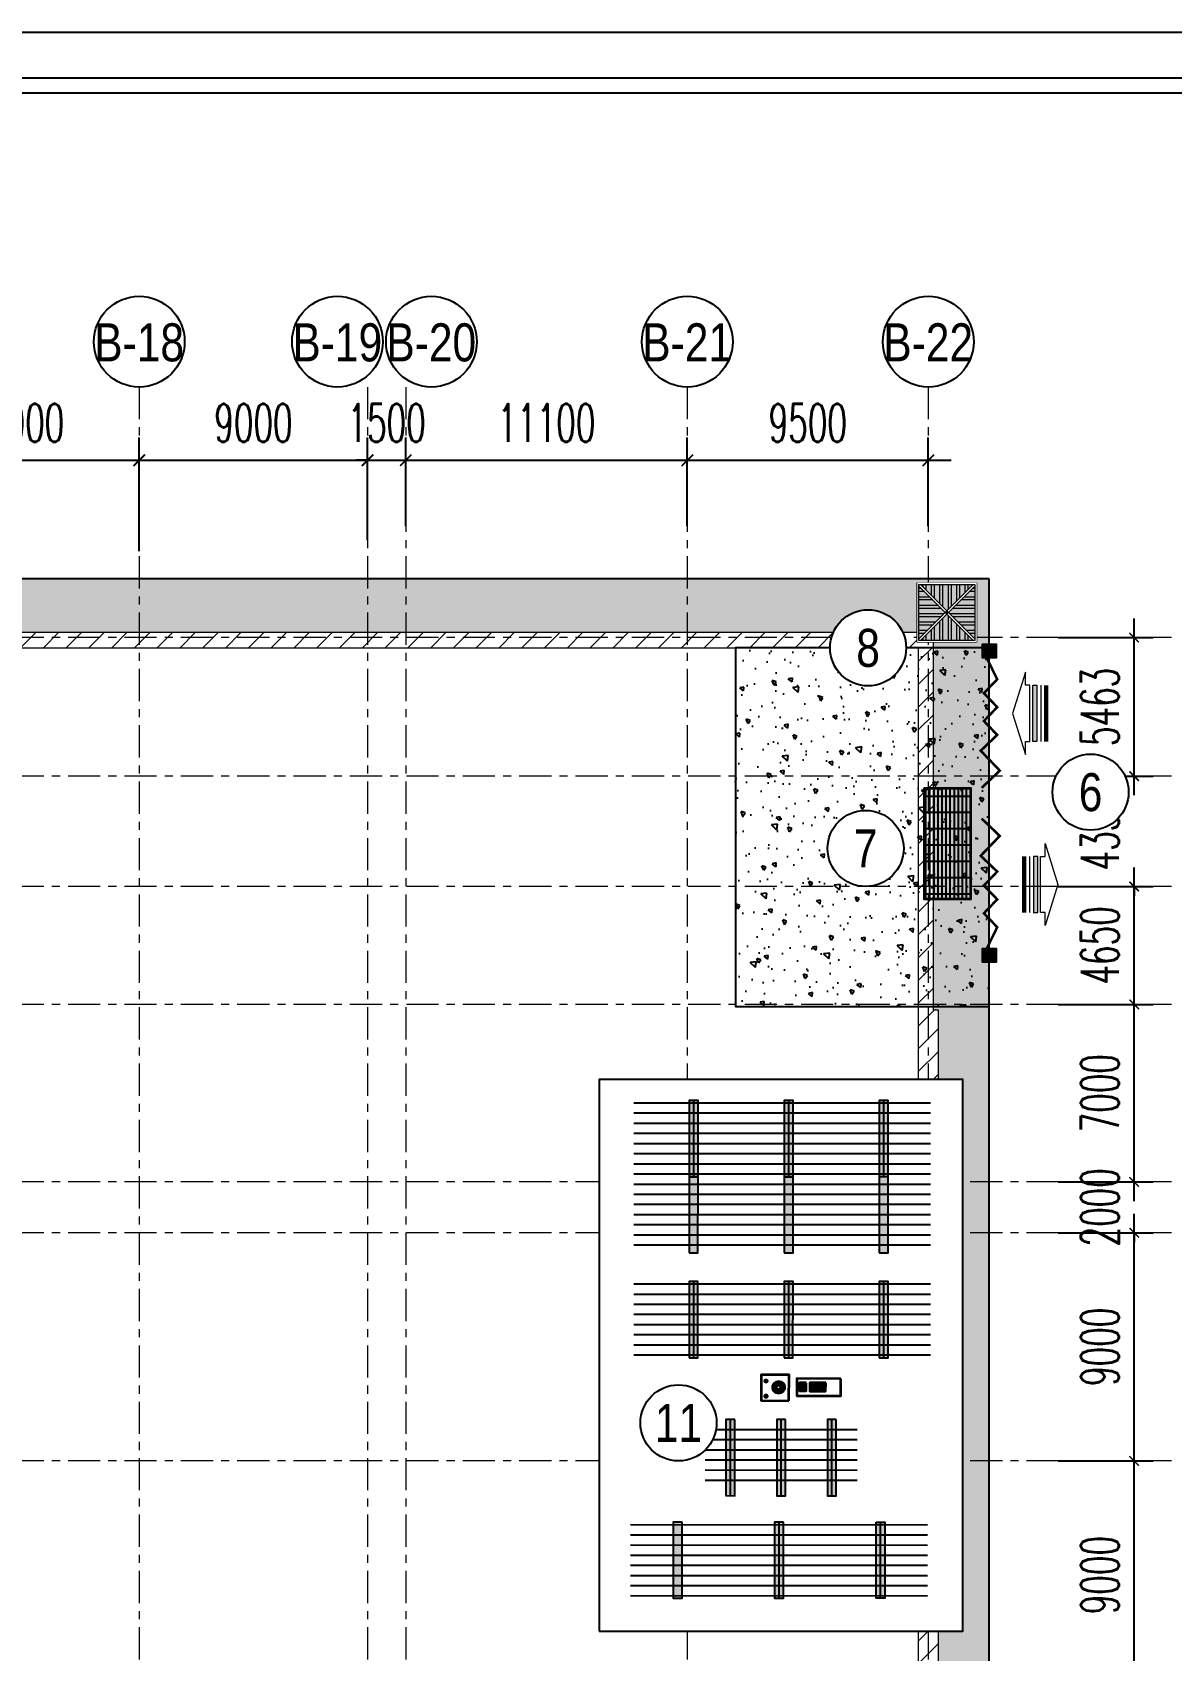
# Model space of a CAD drawing. Header units: millimetres. Extents: x -376071 to 28028791, y -269234 to 29325.
# Drawn here: x -217006 to -172102, y -34477 to 29325 of the extents above; entities that cross this region are included whole.
import ezdxf
from ezdxf.enums import TextEntityAlignment as Align

# ---------------------------------------------------------------- set-up
doc = ezdxf.new("R2010")
doc.units = ezdxf.units.MM
doc.header["$LTSCALE"] = 100
doc.set_wipeout_variables(frame=1)
doc.linetypes.add('AUR_Grid Line', pattern=[22.225, 12.7, -3.175, 3.175, -3.175])
doc.linetypes.add('HIDDEN', pattern=[0.375, 0.25, -0.125])
doc.layers.add('0 T KY HIEU', color=255, linetype='Continuous', lineweight=9)
doc.layers.add('01. TEXT NOI DUNG', color=7, linetype='Continuous')
doc.styles.add('Arial 0.8', font='arial_0.ttf', dxfattribs={"width": 0.8, "height": 250})
doc.styles.add('DIM', font='vnsimli.shx', dxfattribs={"width": 0.6})
doc.linetypes.add('FENCELINE2', pattern='A,0.25,-0.1,[132,ltypeshp.shx,S=0.1,R=0,X=-0.1,Y=0],-0.1,1', length=1.45)
doc.dimstyles.new('1-100 (x6)', dxfattribs={"dimscale": 600, "dimtxt": 2.5, "dimasz": 0.75, "dimexe": 1.5, "dimexo": 1, "dimgap": 1.2, "dimtad": 1, "dimtoh": 1, "dimdec": 0, "dimzin": 0, "dimdsep": 46, "dimtxsty": 'DIM', "dimblk": 'ARCHTICK', "dimcen": 0.09, "dimdle": 1.5, "dimclrd": 8, "dimclre": 8, "dimclrt": 7, "dimadec": 0, "dimazin": 0, "dimtfac": 1, "dimtdec": 0, "dimtix": 1, "dimtofl": 0, "dimtmove": 0, "dimatfit": 3, "dimfxl": 6, "dimfxlon": 1, "dimtolj": 1, "dimtzin": 0, "dimarcsym": 0})
pattern_1 = [(45, (156703.3, 86475), (-449.0128, 449.0128), [])]
pattern_2 = [(90, (0, 0), (-375, 6e-14), []), (90, (-132.6, 132.6), (-375, 6e-14), [])]
pattern_3 = [(90, (0, 0), (-375, 6e-14), []), (90, (-132.6, 132.6), (-375, 6e-14), [])]
pattern_4 = [(0, (0, 0), (1e-13, 375), []), (0, (132.6, 132.6), (1e-13, 375), [])]

# ---------------------------------------------------------------- blocks, each defined once
blk = doc.blocks.new('_ArchTick')
at = {"color": 0, "linetype": 'ByBlock', "const_width": 0.15}
blk.add_lwpolyline([(-0.5, -0.5), (0.5, 0.5)], dxfattribs=at)
blk = doc.blocks.new('*D37')
at = {"color": 8, "lineweight": -2, "transparency": 16777216}
for p, q in [((174316, 49725), (174316, 60225)), ((171316, 59475), (175066, 59475)), ((171316, 50475), (175066, 50475))]:
    blk.add_line(p, q, dxfattribs=at)
at = {"layer": 'Defpoints', "color": 0, "transparency": 16777216}
for p in [(169996, 59475), (174316, 59475), (169895, 50475)]:
    blk.add_point(p, dxfattribs=at)
at = {"color": 8, "lineweight": -2, "transparency": 16777216, "xscale": 375, "yscale": 375, "zscale": 375}
for p, rotation in [((174316, 59475), 90), ((174316, 50475), 270)]:
    blk.add_blockref('_ArchTick', p, dxfattribs=dict(at, rotation=rotation))
at = {"color": 7, "transparency": 16777216, "insert": (172966, 54975), "char_height": 1500, "attachment_point": 5, "rotation": 90, "style": 'DIM'}
blk.add_mtext('\\A1;9000', dxfattribs=at)
blk = doc.blocks.new('*D35')
at = {"color": 8, "lineweight": -2, "transparency": 16777216}
for p, q in [((174316, 58725), (174316, 69225)), ((171316, 68475), (175066, 68475)), ((171316, 59475), (175066, 59475))]:
    blk.add_line(p, q, dxfattribs=at)
at = {"layer": 'Defpoints', "color": 0, "transparency": 16777216}
for p in [(170150, 68475), (174316, 68475), (169996, 59475)]:
    blk.add_point(p, dxfattribs=at)
at = {"color": 8, "lineweight": -2, "transparency": 16777216, "xscale": 375, "yscale": 375, "zscale": 375}
for p, rotation in [((174316, 68475), 90), ((174316, 59475), 270)]:
    blk.add_blockref('_ArchTick', p, dxfattribs=dict(at, rotation=rotation))
at = {"color": 7, "transparency": 16777216, "insert": (172966, 63975), "char_height": 1500, "attachment_point": 5, "rotation": 90, "style": 'DIM'}
blk.add_mtext('\\A1;9000', dxfattribs=at)
blk = doc.blocks.new('*D38')
at = {"color": 8, "lineweight": -2, "transparency": 16777216}
for p, q in [((174316, 70475), (174316, 70850)), ((171316, 70475), (175066, 70475)), ((171316, 68475), (175066, 68475)), ((174316, 68475), (174316, 68100))]:
    blk.add_line(p, q, dxfattribs=at)
at = {"layer": 'Defpoints', "color": 0, "transparency": 16777216}
for p in [(170341, 70475), (174316, 70475), (170150, 68475)]:
    blk.add_point(p, dxfattribs=at)
at = {"color": 8, "lineweight": -2, "transparency": 16777216, "xscale": 375, "yscale": 375, "zscale": 375}
for p, rotation in [((174316, 70475), 270), ((174316, 68475), 90)]:
    blk.add_blockref('_ArchTick', p, dxfattribs=dict(at, rotation=rotation))
at = {"color": 7, "transparency": 16777216, "insert": (172966, 69475), "char_height": 1500, "attachment_point": 5, "rotation": 90, "style": 'DIM'}
blk.add_mtext('\\A1;2000', dxfattribs=at)
blk = doc.blocks.new('*D39')
at = {"color": 8, "lineweight": -2, "transparency": 16777216}
for p, q in [((174316, 69725), (174316, 78225)), ((171316, 77475), (175066, 77475)), ((171316, 70475), (175066, 70475))]:
    blk.add_line(p, q, dxfattribs=at)
at = {"layer": 'Defpoints', "color": 0, "transparency": 16777216}
for p in [(170530, 77475), (174316, 77475), (170341, 70475)]:
    blk.add_point(p, dxfattribs=at)
at = {"color": 8, "lineweight": -2, "transparency": 16777216, "xscale": 375, "yscale": 375, "zscale": 375}
for p, rotation in [((174316, 77475), 90), ((174316, 70475), 270)]:
    blk.add_blockref('_ArchTick', p, dxfattribs=dict(at, rotation=rotation))
at = {"color": 7, "transparency": 16777216, "insert": (172966, 73975), "char_height": 1500, "attachment_point": 5, "rotation": 90, "style": 'DIM'}
blk.add_mtext('\\A1;7000', dxfattribs=at)
blk = doc.blocks.new('*D40')
at = {"color": 8, "lineweight": -2, "transparency": 16777216}
for p, q in [((174316, 76725), (174316, 82875)), ((171316, 82125), (175066, 82125)), ((171316, 77475), (175066, 77475))]:
    blk.add_line(p, q, dxfattribs=at)
at = {"layer": 'Defpoints', "color": 0, "transparency": 16777216}
for p in [(170339, 82125), (174316, 82125), (170530, 77475)]:
    blk.add_point(p, dxfattribs=at)
at = {"color": 8, "lineweight": -2, "transparency": 16777216, "xscale": 375, "yscale": 375, "zscale": 375}
for p, rotation in [((174316, 82125), 90), ((174316, 77475), 270)]:
    blk.add_blockref('_ArchTick', p, dxfattribs=dict(at, rotation=rotation))
at = {"color": 7, "transparency": 16777216, "insert": (172966, 79800), "char_height": 1500, "attachment_point": 5, "rotation": 90, "style": 'DIM'}
blk.add_mtext('\\A1;4650', dxfattribs=at)
blk = doc.blocks.new('*D41')
at = {"color": 8, "lineweight": -2, "transparency": 16777216}
for p, q in [((174315, 86475), (174315, 86850)), ((171315, 86475), (175065, 86475)), ((171315, 82125), (175065, 82125)), ((174315, 82125), (174315, 81750))]:
    blk.add_line(p, q, dxfattribs=at)
at = {"layer": 'Defpoints', "color": 0, "transparency": 16777216}
for p in [(170276, 86475), (174315, 86475), (170339, 82125)]:
    blk.add_point(p, dxfattribs=at)
at = {"color": 8, "lineweight": -2, "transparency": 16777216, "xscale": 375, "yscale": 375, "zscale": 375}
for p, rotation in [((174315, 86475), 270), ((174315, 82125), 90)]:
    blk.add_blockref('_ArchTick', p, dxfattribs=dict(at, rotation=rotation))
at = {"color": 7, "transparency": 16777216, "insert": (172965, 84300), "char_height": 1500, "attachment_point": 5, "rotation": 90, "style": 'DIM'}
blk.add_mtext('\\A1;4350', dxfattribs=at)
blk = doc.blocks.new('*D42')
at = {"color": 8, "lineweight": -2, "transparency": 16777216}
for p, q in [((174316, 85725), (174316, 92688)), ((171316, 91938), (175066, 91938)), ((171316, 86475), (175066, 86475))]:
    blk.add_line(p, q, dxfattribs=at)
at = {"layer": 'Defpoints', "color": 0, "transparency": 16777216}
for p in [(170721, 91938), (174316, 91938), (170276, 86475)]:
    blk.add_point(p, dxfattribs=at)
at = {"color": 8, "lineweight": -2, "transparency": 16777216, "xscale": 375, "yscale": 375, "zscale": 375}
for p, rotation in [((174316, 91938), 90), ((174316, 86475), 270)]:
    blk.add_blockref('_ArchTick', p, dxfattribs=dict(at, rotation=rotation))
at = {"color": 7, "transparency": 16777216, "insert": (172966, 89206), "char_height": 1500, "attachment_point": 5, "rotation": 90, "style": 'DIM'}
blk.add_mtext('\\A1;5463', dxfattribs=at)
blk = doc.blocks.new('*D128')
at = {"color": 8, "lineweight": -2, "transparency": 16777216}
for p, q in [((126103, 95330), (126103, 99830)), ((135103, 95343), (135103, 99830)), ((125203, 98930), (136003, 98930))]:
    blk.add_line(p, q, dxfattribs=at)
at = {"layer": 'Defpoints', "color": 0, "lineweight": 0, "transparency": 16777216}
for p in [(135103, 98930), (126103, 94706), (135103, 94743)]:
    blk.add_point(p, dxfattribs=at)
at = {"color": 8, "lineweight": -2, "transparency": 16777216, "xscale": 450, "yscale": 450, "zscale": 450, "rotation": 180}
blk.add_blockref('_ArchTick', (126103, 98930), dxfattribs=at)
at = {"color": 8, "lineweight": -2, "transparency": 16777216, "xscale": 450, "yscale": 450, "zscale": 450}
blk.add_blockref('_ArchTick', (135103, 98930), dxfattribs=at)
at = {"color": 7, "transparency": 16777216, "insert": (130603, 100400), "char_height": 1500, "attachment_point": 5, "style": 'DIM'}
blk.add_mtext('\\A1;9000', dxfattribs=at)
blk = doc.blocks.new('*D129')
at = {"color": 8, "lineweight": -2, "transparency": 16777216}
for p, q in [((135103, 95343), (135103, 99830)), ((144103, 95781), (144103, 99830)), ((134203, 98930), (145003, 98930))]:
    blk.add_line(p, q, dxfattribs=at)
at = {"layer": 'Defpoints', "color": 0, "lineweight": 0, "transparency": 16777216}
for p in [(144103, 98930), (144103, 95181), (135103, 94743)]:
    blk.add_point(p, dxfattribs=at)
at = {"color": 8, "lineweight": -2, "transparency": 16777216, "xscale": 450, "yscale": 450, "zscale": 450, "rotation": 180}
blk.add_blockref('_ArchTick', (135103, 98930), dxfattribs=at)
at = {"color": 8, "lineweight": -2, "transparency": 16777216, "xscale": 450, "yscale": 450, "zscale": 450}
blk.add_blockref('_ArchTick', (144103, 98930), dxfattribs=at)
at = {"color": 7, "transparency": 16777216, "insert": (139603, 100400), "char_height": 1500, "attachment_point": 5, "style": 'DIM'}
blk.add_mtext('\\A1;9000', dxfattribs=at)
blk = doc.blocks.new('*D130')
at = {"color": 8, "lineweight": -2, "transparency": 16777216}
for p, q in [((144103, 95781), (144103, 99830)), ((145603, 96328), (145603, 99830)), ((144103, 98930), (143653, 98930)), ((145603, 98930), (146053, 98930))]:
    blk.add_line(p, q, dxfattribs=at)
at = {"layer": 'Defpoints', "color": 0, "lineweight": 0, "transparency": 16777216}
for p in [(145603, 98930), (145603, 95728), (144103, 95181)]:
    blk.add_point(p, dxfattribs=at)
at = {"color": 8, "lineweight": -2, "transparency": 16777216, "xscale": 450, "yscale": 450, "zscale": 450}
blk.add_blockref('_ArchTick', (144103, 98930), dxfattribs=at)
at = {"color": 8, "lineweight": -2, "transparency": 16777216, "xscale": 450, "yscale": 450, "zscale": 450, "rotation": 180}
blk.add_blockref('_ArchTick', (145603, 98930), dxfattribs=at)
at = {"color": 7, "transparency": 16777216, "insert": (144853, 100400), "char_height": 1500, "attachment_point": 5, "style": 'DIM'}
blk.add_mtext('\\A1;1500', dxfattribs=at)
blk = doc.blocks.new('*D131')
at = {"color": 8, "lineweight": -2, "transparency": 16777216}
for p, q in [((145603, 96328), (145603, 99830)), ((156703, 96328), (156703, 99830)), ((144703, 98930), (157603, 98930))]:
    blk.add_line(p, q, dxfattribs=at)
at = {"layer": 'Defpoints', "color": 0, "lineweight": 0, "transparency": 16777216}
for p in [(156703, 98930), (145603, 95728), (156703, 95728)]:
    blk.add_point(p, dxfattribs=at)
at = {"color": 8, "lineweight": -2, "transparency": 16777216, "xscale": 450, "yscale": 450, "zscale": 450, "rotation": 180}
blk.add_blockref('_ArchTick', (145603, 98930), dxfattribs=at)
at = {"color": 8, "lineweight": -2, "transparency": 16777216, "xscale": 450, "yscale": 450, "zscale": 450}
blk.add_blockref('_ArchTick', (156703, 98930), dxfattribs=at)
at = {"color": 7, "transparency": 16777216, "insert": (151153, 100400), "char_height": 1500, "attachment_point": 5, "style": 'DIM'}
blk.add_mtext('\\A1;11100', dxfattribs=at)
blk = doc.blocks.new('*D132')
at = {"color": 8, "lineweight": -2, "transparency": 16777216}
for p, q in [((156703, 96328), (156703, 99830)), ((166203, 96328), (166203, 99830)), ((155803, 98930), (167103, 98930))]:
    blk.add_line(p, q, dxfattribs=at)
at = {"layer": 'Defpoints', "color": 0, "lineweight": 0, "transparency": 16777216}
for p in [(166203, 98930), (156703, 95728), (166203, 95728)]:
    blk.add_point(p, dxfattribs=at)
at = {"color": 8, "lineweight": -2, "transparency": 16777216, "xscale": 450, "yscale": 450, "zscale": 450, "rotation": 180}
blk.add_blockref('_ArchTick', (156703, 98930), dxfattribs=at)
at = {"color": 8, "lineweight": -2, "transparency": 16777216, "xscale": 450, "yscale": 450, "zscale": 450}
blk.add_blockref('_ArchTick', (166203, 98930), dxfattribs=at)
at = {"color": 7, "transparency": 16777216, "insert": (161453, 100400), "char_height": 1500, "attachment_point": 5, "style": 'DIM'}
blk.add_mtext('\\A1;9500', dxfattribs=at)
blk = doc.blocks.new('MB TV')
at = {"lineweight": 0}
h = blk.add_hatch(dxfattribs=at)
h.set_pattern_fill('ANSI31', color=8, scale=200, style=0)
h.set_pattern_definition(pattern_1)
h.paths.add_polyline_path([(99903, 91534), (165803, 91534), (165803, 92134), (36702, 92134), (36702, 91534), (91262, 91534)], flags=0)
h = blk.add_hatch(dxfattribs=at)
h.set_pattern_fill('ANSI31', color=8, scale=200, style=0)
h.set_pattern_definition(pattern_1)
h.paths.add_polyline_path([(165803, 77253), (166403, 77253), (166403, 92134), (165803, 92134), (165803, 80507)], flags=0)
h = blk.add_hatch(dxfattribs=at)
h.set_pattern_fill('ANSI31', color=8, scale=200, style=0)
h.set_pattern_definition(pattern_1)
h.paths.add_polyline_path([(166603, 46446), (166603, 77253), (165803, 77253), (165803, 46446), (166403, 46446)], flags=0)
at = {"color": 7, "lineweight": 5}
for points in [[(162399, -197), (166403, 3808), (166403, 46446), (166603, 46446), (166603, 77253), (166403, 77253), (166403, 92134), (36702, 92134), (36702, 92334), (-200, 92334), (-200, 86013), (-400, 86013), (-400, 69213), (-200, 69213), (-200, 21808), (28202, 21808), (28202, 21608), (52834, 21608), (55600, 18842), (55600, -197)], [(56400, 403), (56400, 19174), (53166, 22408), (400, 22408), (400, 91534), (165803, 91534), (165803, 4056), (162151, 403)]]:
    blk.add_lwpolyline(points, close=True, dxfattribs=at)
blk = doc.blocks.new('fsdfsdfsf')
at = {"linetype": 'Continuous', "ltscale": 10}
h = blk.add_hatch(dxfattribs=at)
h.set_pattern_fill('GRATE', color=8, scale=7000, style=0)
h.set_pattern_definition([(9e-14, (-556288.43, 1606329.62), (-3e-13, 218.75), []), (90, (-556288.4, 1606329.6), (-875, -1e-12), [])])
h.paths.add_polyline_path([(-345248, 915482), (-345248, 913041), (-339307, 913041), (-339307, 915482)])
at = {"color": 150}
for points in [[(-345277, 915511), (-345277, 913011), (-339277, 913011), (-339277, 915511)], [(-345248, 915482), (-345248, 913041), (-339307, 913041), (-339307, 915482)]]:
    blk.add_lwpolyline(points, close=True, dxfattribs=at)
blk = doc.blocks.new('T MUI TEN GATE')
at = {"layer": '0 T KY HIEU', "ltscale": 2000, "true_color": 0xff0505}
blk.add_hatch(color=1, dxfattribs=at).paths.add_polyline_path([(374812, 297915), (374812, 298224), (378999, 298224), (378999, 297915)])
at = {"layer": '0 T KY HIEU', "color": 1, "ltscale": 60, "true_color": 0xff0505}
blk.add_line((374812, 298517), (379013, 298517), dxfattribs=at)
at = {"layer": '0 T KY HIEU', "color": 1, "ltscale": 60, "true_color": 0xff0505, "const_width": 311}
blk.add_lwpolyline([(374812, 298925), (379010, 298925)], dxfattribs=at)
at = {"layer": '0 T KY HIEU', "color": 1, "ltscale": 2000, "true_color": 0xff0505}
for points in [[(373843, 297367), (376912, 296411), (379969, 297367), (378999, 297367), (378999, 297704), (374812, 297704), (374812, 297367), (373843, 297367)], [(374812, 297915), (374812, 298224), (378999, 298224), (378999, 297915), (374812, 297915)]]:
    blk.add_lwpolyline(points, dxfattribs=at)
blk = doc.blocks.new('T P BAO VE')
at = {"color": 7, "lineweight": 0}
blk.add_lwpolyline([(-1325, 425), (1325, 425), (1325, 3075), (-1325, 3075)], close=True, dxfattribs=at)
at = {"lineweight": 0}
blk.add_wipeout([(-1325, 425), (1325, 425), (1325, 3075), (-1325, 3075)], dxfattribs=at)
h = blk.add_hatch(dxfattribs=at)
h.set_pattern_fill('STEEL', color=8, scale=3000, angle=315, style=0)
h.set_pattern_definition([(0, (0, 0), (1e-13, 375), []), (0, (132.6, 132.6), (1e-13, 375), [])])
h.paths.add_polyline_path([(71, 1750), (1250, 571), (1250, 2929)])
h.paths.add_polyline_path([(-1250, 2929), (-1250, 571), (-71, 1750)])
h = blk.add_hatch(color=4, dxfattribs=at)
h.set_gradient(color1=(153, 0, 0), one_color=1, tint=1, name='CURVED')
h.paths.add_polyline_path([(-1250, 2929), (-1250, 571), (-71, 1750)])
h = blk.add_hatch(dxfattribs=at)
h.set_pattern_fill('STEEL', color=8, scale=3000, angle=315, style=0)
h.set_pattern_definition(pattern_4)
h.paths.add_polyline_path([(71, 1750), (1250, 571), (1250, 2929)])
h.paths.add_polyline_path([(-1250, 2929), (-1250, 571), (-71, 1750)])
h = blk.add_hatch(dxfattribs=at)
h.set_pattern_fill('STEEL', color=8, scale=3000, angle=315, style=0)
h.set_pattern_definition(pattern_4)
h.paths.add_polyline_path([(71, 1750), (1250, 571), (1250, 2929)])
h.paths.add_polyline_path([(-1250, 2929), (-1250, 571), (-71, 1750)])
h = blk.add_hatch(dxfattribs=at)
h.set_pattern_fill('STEEL', color=8, scale=3000, angle=45, style=0)
h.set_pattern_definition(pattern_2)
h.paths.add_polyline_path([(0, 1821), (1179, 3000), (-1179, 3000)])
h = blk.add_hatch(color=4, dxfattribs=at)
h.set_gradient(color1=(153, 0, 0), one_color=1, tint=1, name='CURVED')
h.paths.add_polyline_path([(1179, 3000), (-1179, 3000), (0, 1821)])
h = blk.add_hatch(dxfattribs=at)
h.set_pattern_fill('STEEL', color=8, scale=3000, angle=45, style=0)
h.set_pattern_definition(pattern_3)
h.paths.add_polyline_path([(0, 1821), (1179, 3000), (-1179, 3000)])
h = blk.add_hatch(dxfattribs=at)
h.set_pattern_fill('STEEL', color=8, scale=3000, angle=45, style=0)
h.set_pattern_definition(pattern_3)
h.paths.add_polyline_path([(0, 1821), (1179, 3000), (-1179, 3000)])
h = blk.add_hatch(color=4, dxfattribs=at)
h.set_gradient(color1=(153, 0, 0), one_color=1, tint=1, name='CURVED')
h.paths.add_polyline_path([(1250, 2929), (71, 1750), (1250, 571)])
h = blk.add_hatch(dxfattribs=at)
h.set_pattern_fill('STEEL', color=8, scale=3000, angle=45, style=0)
h.set_pattern_definition(pattern_2)
h.paths.add_polyline_path([(-1179, 500), (1179, 500), (0, 1679)])
h = blk.add_hatch(color=4, dxfattribs=at)
h.set_gradient(color1=(153, 0, 0), one_color=1, tint=1, name='CURVED')
h.paths.add_polyline_path([(0, 1679), (-1179, 500), (1179, 500)])
h = blk.add_hatch(dxfattribs=at)
h.set_pattern_fill('STEEL', color=8, scale=3000, angle=45, style=0)
h.set_pattern_definition(pattern_3)
h.paths.add_polyline_path([(-1179, 500), (1179, 500), (0, 1679)])
h = blk.add_hatch(dxfattribs=at)
h.set_pattern_fill('STEEL', color=8, scale=3000, angle=45, style=0)
h.set_pattern_definition(pattern_3)
h.paths.add_polyline_path([(-1179, 500), (1179, 500), (0, 1679)])
at = {"color": 7, "lineweight": 0}
for p, q in [((1179, 3000), (-1250, 571)), ((1179, 3000), (-1250, 571)), ((1179, 3000), (-1250, 571)), ((-1250, 2929), (1179, 500)), ((-1250, 2929), (1179, 500)), ((-1250, 2929), (1179, 500)), ((-1179, 3000), (1250, 571)), ((-1179, 3000), (1250, 571)), ((-1179, 3000), (1250, 571)), ((1250, 2929), (-1179, 500)), ((1250, 2929), (-1179, 500)), ((1250, 2929), (-1179, 500))]:
    blk.add_line(p, q, dxfattribs=at)
at = {"color": 8, "lineweight": 0}
for p, q in [((-71, 1750), (71, 1750)), ((-71, 1750), (71, 1750)), ((-71, 1750), (71, 1750)), ((0, 1821), (0, 1679)), ((0, 1821), (0, 1679)), ((0, 1821), (0, 1679))]:
    blk.add_line(p, q, dxfattribs=at)
at = {"color": 7, "lineweight": 0}
blk.add_lwpolyline([(-1250, 500), (1250, 500), (1250, 3000), (-1250, 3000)], close=True, dxfattribs=at)
blk.add_lwpolyline([(-1250, 500), (1250, 500), (1250, 3000), (-1250, 3000)], close=True, dxfattribs=at)
blk.add_lwpolyline([(-1250, 500), (1250, 500), (1250, 3000), (-1250, 3000)], close=True, dxfattribs=at)
blk = doc.blocks.new('Cong ra vao')
at = {"linetype": 'Continuous', "true_color": 0xff0505}
for points in [[(29059, -31148), (28521, -31148), (28521, -31686), (29059, -31686)], [(41060, -31148), (40521, -31148), (40521, -31686), (41060, -31686)]]:
    blk.add_hatch(color=1, dxfattribs=at).paths.add_polyline_path(points)
at = {"color": 1, "linetype": 'Continuous', "true_color": 0xff0505, "elevation": 0}
for points in [[(29059, -31148), (28521, -31148), (28521, -31686), (29059, -31686)], [(28521, -31686), (29059, -31686), (29059, -31148), (28521, -31148)], [(41060, -31148), (40521, -31148), (40521, -31686), (41060, -31686)], [(40521, -31686), (41060, -31686), (41060, -31148), (40521, -31148)]]:
    blk.add_lwpolyline(points, close=True, dxfattribs=at)
at = {"color": 1, "linetype": 'Continuous', "true_color": 0xff0505, "const_width": 100, "elevation": 0}
for points in [[(29059, -31516), (29904, -31104), (30452, -31629), (31000, -31104), (31548, -31629), (32096, -31104), (32718, -31754), (33502, -31003), (34184, -31716), (34184, -31716), (34184, -31716), (34184, -31716), (34184, -31716)], [(40521, -31516), (39677, -31104), (39128, -31629), (38580, -31104), (38032, -31629), (37484, -31104), (36862, -31754), (36078, -31003), (35396, -31716), (35396, -31716), (35396, -31716), (35396, -31716), (35396, -31716)]]:
    blk.add_lwpolyline(points, dxfattribs=at)
at = {"yscale": 0.527888848040613, "zscale": 0.527888848040613}
for p, xscale, rotation in [((230556, 127757), 0.527888848040613, 180.0000000000003), ((237300, -186971), -0.527888848040613, 359.9999999999997)]:
    blk.add_blockref('T MUI TEN GATE', p, dxfattribs=dict(at, xscale=xscale, rotation=rotation))
at = {"color": 7, "xscale": 0.7333333226576169, "yscale": 0.7333333226576169, "zscale": 0.7333333226576169, "rotation": 180.0000000000017}
blk.add_blockref('fsdfsdfsf', (-217803, 637393, 0), dxfattribs=at)
at = {"xscale": 0.8819090608653201, "yscale": 0.8819090608653201, "zscale": 0.8819090608653201, "rotation": 270}
blk.add_blockref('T P BAO VE', (40772, -33086, 0), dxfattribs=at)
blk = doc.blocks.new('cong hang rao')
at = {"color": 5, "linetype": 'FENCELINE2', "ltscale": 50}
blk.add_lwpolyline([(168606, 94253), (-2398, 94253), (-2398, 19604), (53600, 19608), (53602, -2400), (168606, -2400)], close=True, dxfattribs=at)
at = {"xscale": -1, "rotation": 270}
blk.add_blockref('Cong ra vao', (200022, 50616, 0), dxfattribs=at)
blk = doc.blocks.new('sedr')
at = {"ltscale": 100, "true_color": 0x2776bb}
h = blk.add_hatch(dxfattribs=at)
h.set_pattern_fill('STEEL', color=152, scale=1000, angle=90, style=0)
h.set_pattern_definition([(135, (0, 0), (-88.3883476, -88.3883476), []), (135, (-62.5, 5e-12), (-88.3883476, -88.3883476), [])])
h.paths.add_polyline_path([(4038837, -379698), (4039432, -379698), (4039432, -380821), (4038837, -380821)])
h.paths.add_polyline_path([(4038862, -379441), (4038862, -378965), (4039420, -378965), (4039420, -379441)])
at = {"color": 152, "lineweight": 35, "true_color": 0x2776bb}
for points in [[(4039723, -381893), (4039723, -378783), (4038505, -378783), (4038505, -381893)], [(4039418, -379444), (4039418, -378967), (4038860, -378967), (4038860, -379444)], [(4039432, -380821), (4039432, -379698), (4038837, -379698), (4038837, -380821)]]:
    blk.add_lwpolyline(points, close=True, dxfattribs=at)
blk = doc.blocks.new('sdgja')
at = {"lineweight": 0, "ltscale": 100, "true_color": 0x2776bb}
h = blk.add_hatch(color=152, dxfattribs=at)
h.paths.add_polyline_path([(4041959, -379429, -1), (4042893, -379429, -1)])
h.paths.add_polyline_path([(4042533, -379429, 1), (4042319, -379429, 1)], flags=16)
at = {"color": 152, "lineweight": 35, "true_color": 0x2776bb}
blk.add_lwpolyline([(4041475, -380169), (4043308, -380169), (4043308, -378194), (4041475, -378194)], close=True, dxfattribs=at)
for centre in [(4041794, -378533), (4042868, -378533)]:
    blk.add_circle(centre, 94.2, dxfattribs=at)
at = {"color": 152, "lineweight": 0, "ltscale": 100, "true_color": 0x2776bb}
for radius in [467, 107]:
    blk.add_circle((4042426, -379429), radius, dxfattribs=at)
blk = doc.blocks.new('bãi thép')
at = {"color": 67, "true_color": 0x727430}
blk.add_wipeout([(9127, -6705), (9127, 15036), (23464, 15036), (23449, -6705)], dxfattribs=at).translate(0, 0, -227)
at = {"true_color": 0x727430, "extrusion": (0.024851, -0.010692, 0.999634)}
for points in [[(15304, -7219), (15443, -7541), (18199, -6355), (18060, -6034)], [(16785, -10659), (16923, -10980), (19679, -9795), (19541, -9473)], [(18265, -14099), (18404, -14420), (21160, -13235), (21021, -12913)], [(12549, -8404), (12687, -8726), (15443, -7541), (15304, -7219)], [(14029, -11844), (14167, -12166), (16923, -10980), (16785, -10659)], [(15510, -15284), (15648, -15605), (18404, -14420), (18265, -14099)], [(8747, -10039), (8885, -10361), (11641, -9176), (11503, -8854)], [(10228, -13479), (10366, -13801), (13122, -12615), (12984, -12294)], [(11708, -16919), (11846, -17240), (14602, -16055), (14464, -15733)]]:
    blk.add_hatch(color=67, dxfattribs=at).paths.add_polyline_path(points)
at = {"true_color": 0x727430, "extrusion": (0.010692, 0.024851, 0.999634)}
for points in [[(-12650, -7220), (-12329, -7082), (-13514, -4326), (-13836, -4464)], [(-14488, -8010), (-14166, -7872), (-15351, -5116), (-15673, -5254)], [(-16325, -8801), (-16003, -8662), (-17189, -5906), (-17510, -6045)], [(-12336, -2680), (-12015, -2541), (-13200, 215), (-13522, 76)], [(-16011, -4260), (-15689, -4122), (-16875, -1366), (-17196, -1504)], [(-20549, -2946), (-20871, -3085), (-19685, -5840), (-19364, -5702)]]:
    blk.add_hatch(color=67, dxfattribs=at).paths.add_polyline_path(points)
at = {"color": 67, "true_color": 0x727430, "extrusion": (0.024851, -0.010692, 0.999634)}
for p, q in [((10492, 14120, -172), (22188, 14120, -463)), ((12847, 14209, -416), (12846, 11209, -448)), ((16593, 14209, -416), (16592, 11209, -448)), ((20339, 14209, -416), (20338, 11209, -448)), ((10492, 13720, -176), (22188, 13720, -467)), ((10492, 13320, -180), (22188, 13320, -471)), ((10492, 12920, -185), (22188, 12920, -475)), ((10492, 12520, -189), (22188, 12520, -480)), ((10491, 11720, -197), (22188, 11720, -488)), ((10492, 12120, -193), (22188, 12120, -484)), ((10491, 11320, -202), (22188, 11320, -493)), ((10491, 10920, -206), (22188, 10920, -497)), ((10491, 10520, -210), (22188, 10520, -501)), ((10491, 10120, -215), (22187, 10120, -505)), ((10491, 9720, -219), (22187, 9720, -510)), ((10491, 9320, -223), (22187, 9320, -514)), ((10491, 8920, -227), (22187, 8920, -518)), ((10491, 8520, -232), (22187, 8520, -522)), ((12845, 7071, -492), (12844, 4071, -524)), ((16591, 7071, -492), (16590, 4071, -524)), ((20337, 7071, -492), (20336, 4071, -524)), ((10490, 6982, -248), (22187, 6982, -539)), ((10490, 6582, -252), (22186, 6582, -543)), ((10490, 6182, -257), (22186, 6182, -547)), ((10490, 5782, -261), (22186, 5782, -552)), ((10490, 5382, -265), (22186, 5382, -556)), ((10490, 4982, -270), (22186, 4982, -560)), ((10490, 4582, -274), (22186, 4582, -565)), ((10489, 4182, -278), (22186, 4182, -569))]:
    blk.add_line(p, q, dxfattribs=at)
at = {"color": 67, "true_color": 0x727430, "extrusion": (0.010692, 0.024851, 0.999634)}
for p, q in [((14298, -1368, -69), (14298, 1632, -144)), ((16298, -1368, -91), (16298, 1631, -165)), ((18298, -1369, -112), (18298, 1630, -187)), ((19298, 1230, -187), (13299, 1231, -123)), ((19298, 830, -177), (13299, 832, -113)), ((19298, 430, -167), (13299, 432, -103)), ((19298, 30, -158), (13299, 31, -119)), ((19298, -370, -148), (13299, -368, -83)), ((19298, -769, -138), (13299, -768, -74)), ((22066, -2527, -124), (10366, -2524, 1)), ((16216, -5414, 11), (16216, -2415, -64)), ((20216, -5415, -32), (20216, -2416, -107)), ((22066, -2927, -114), (10366, -2924, 11)), ((22066, -3327, -104), (10366, -3324, 21)), ((22066, -3727, -94), (10366, -3723, 31)), ((22066, -4126, -84), (10366, -4123, 41)), ((22066, -4526, -74), (10366, -4523, 51)), ((22066, -4926, -64), (10366, -4923, 61)), ((22066, -5326, -54), (10366, -5323, 71))]:
    blk.add_line(p, q, dxfattribs=at)
at = {"color": 67, "true_color": 0x727430, "extrusion": (0.024852, 5.96089e-13, 0.999691)}
blk.add_lwpolyline([(-6705, -9130), (-6705, -23471), (15036, -23471), (15036, -9130)], close=True, dxfattribs=at)
at = {"color": 67, "true_color": 0x727430, "extrusion": (0.024851, -0.010692, 0.999634)}
for points, elevation in [([(15304, -7219), (15443, -7541), (18199, -6355), (18060, -6034)], -248), ([(16785, -10659), (16923, -10980), (19679, -9795), (19541, -9473)], -155), ([(18265, -14099), (18404, -14420), (21160, -13235), (21021, -12913)], -62), ([(12549, -8404), (12687, -8726), (15443, -7541), (15304, -7219)], -248), ([(14029, -11844), (14167, -12166), (16923, -10980), (16785, -10659)], -155), ([(15510, -15284), (15648, -15605), (18404, -14420), (18265, -14099)], -62), ([(8747, -10039), (8885, -10361), (11641, -9176), (11503, -8854)], -248), ([(10228, -13479), (10366, -13801), (13122, -12615), (12984, -12294)], -155), ([(11708, -16919), (11846, -17240), (14602, -16055), (14464, -15733)], -62)]:
    blk.add_lwpolyline(points, close=True, dxfattribs=dict(at, elevation=elevation))
at = {"color": 67, "true_color": 0x727430, "extrusion": (0.010692, 0.024851, 0.999634), "elevation": 50}
for points in [[(-12650, -7220), (-12329, -7082), (-13514, -4326), (-13836, -4464)], [(-14488, -8010), (-14166, -7872), (-15351, -5116), (-15673, -5254)], [(-16325, -8801), (-16003, -8662), (-17189, -5906), (-17510, -6045)], [(-12336, -2680), (-12015, -2541), (-13200, 215), (-13522, 76)], [(-16011, -4260), (-15689, -4122), (-16875, -1366), (-17196, -1504)], [(-19364, -5702), (-19685, -5840), (-20871, -3085), (-20549, -2946)]]:
    blk.add_lwpolyline(points, close=True, dxfattribs=at)
at = {"color": 67, "true_color": 0x727430, "extrusion": (0.01081, 0.0248, 0.999634), "xscale": 0.5555555555433334, "yscale": 0.5555555555433334, "zscale": 0.5555555555433334, "rotation": 293.2722220950515}
for name, p in [('sdgja', (-707359, 2137172, -1682)), ('sedr', (-707621, 2135044, -1682))]:
    blk.add_blockref(name, p, dxfattribs=at)
blk = doc.blocks.new('Tagnumber')
blk.add_wipeout([(0, 25), (1.4, 25), (2.1, 24.9), (2.6, 24.9), (3.4, 24.8), (4.1, 24.7), (4.7, 24.6), (5.3, 24.4), (5.7, 24.4), (6.3, 24.2), (6.9, 24), (7.7, 23.8), (8.5, 23.5), (9, 23.3), (9.9, 22.9), (10.7, 22.6), (11.5, 22.2), (12, 21.9), (12.6, 21.6), (13.1, 21.3), (13.5, 21), (13.9, 20.8), (14.4, 20.4), (14.9, 20.1), (15.4, 19.7), (15.9, 19.3), (16.6, 18.7), (17.3, 18.1), (17.9, 17.5), (18.4, 17), (18.9, 16.3), (19.5, 15.7), (19.8, 15.3), (20.1, 14.9), (20.3, 14.6), (20.8, 13.8), (21.1, 13.3), (21.4, 12.9), (21.9, 12.1), (22.1, 11.8), (22.5, 10.9), (22.8, 10.2), (23, 9.8), (23.3, 9.1), (23.5, 8.5), (23.7, 7.9), (23.9, 7.5), (24, 6.9), (24.2, 6.1), (24.4, 5.6), (24.5, 4.9), (24.6, 4.3), (24.7, 3.6), (24.8, 2.9), (24.9, 2.2), (24.9, 1.7), (25, 1), (25, 0.4), (25, -0.4), (25, -1.1), (24.9, -2), (24.9, -2.6), (24.8, -3.4), (24.6, -4.2), (24.5, -5.1), (24.3, -6.1), (24.1, -6.8), (23.8, -7.6), (23.5, -8.4), (23.1, -9.5), (22.8, -10.2), (22.5, -10.9), (22.1, -11.7), (21.8, -12.2), (21.4, -13), (21.1, -13.5), (20.6, -14.2), (20.2, -14.7), (19.8, -15.2), (19.4, -15.8), (18.9, -16.3), (18.5, -16.8), (17.9, -17.5), (17.4, -18), (16.8, -18.6), (16.3, -19), (15.5, -19.7), (14.9, -20.1), (14.3, -20.5), (13.6, -21), (13, -21.3), (12.1, -21.9), (11.6, -22.2), (11, -22.5), (10.5, -22.7), (10, -22.9), (9, -23.3), (8.3, -23.6), (7.6, -23.8), (7, -24), (6.4, -24.2), (5.3, -24.4), (4.3, -24.6), (3.3, -24.8), (2.6, -24.9), (1.8, -24.9), (1, -25), (0.3, -25), (-0.7, -25), (-1.6, -24.9), (-2.5, -24.9), (-3.6, -24.7), (-4.6, -24.6), (-5.6, -24.4), (-6.4, -24.2), (-7.5, -23.8), (-8.3, -23.6), (-9.1, -23.3), (-9.9, -23), (-10.5, -22.7), (-11.2, -22.4), (-11.9, -22), (-12.6, -21.6), (-13.4, -21.1), (-14, -20.7), (-14.7, -20.2), (-15.3, -19.8), (-15.8, -19.4), (-16.5, -18.8), (-17, -18.3), (-17.6, -17.8), (-18, -17.3), (-18.4, -16.9), (-19, -16.2), (-19.6, -15.5), (-20.2, -14.7), (-20.7, -13.9), (-21.2, -13.2), (-21.7, -12.3), (-22.1, -11.7), (-22.5, -10.8), (-22.8, -10.3), (-23.1, -9.5), (-23.5, -8.6), (-23.8, -7.6), (-24, -6.9), (-24.4, -5.6), (-24.5, -4.8), (-24.6, -4.3), (-24.8, -3.3), (-24.8, -2.8), (-24.9, -2.2), (-24.9, -1.7), (-25, -1.1), (-25, 0), (-25, 0.8), (-25, 1.5), (-24.9, 2.3), (-24.8, 3.1), (-24.7, 3.9), (-24.5, 4.7), (-24.3, 5.8), (-24.1, 6.8), (-23.7, 7.9), (-23.4, 8.7), (-23.1, 9.6), (-22.8, 10.2), (-22.5, 10.9), (-22.3, 11.3), (-21.9, 12), (-21.7, 12.5), (-21.2, 13.2), (-20.7, 14.1), (-20.2, 14.7), (-19.7, 15.4), (-19.1, 16.2), (-18.7, 16.6), (-18.2, 17.2), (-17.9, 17.5), (-17.5, 17.9), (-17.1, 18.2), (-16.7, 18.6), (-15.7, 19.4), (-15.1, 20), (-14.5, 20.4), (-13.9, 20.8), (-13.3, 21.2), (-12.5, 21.7), (-11.6, 22.1), (-10.7, 22.6), (-9.8, 23), (-8.7, 23.4), (-7.6, 23.8), (-6.1, 24.2), (-4.8, 24.5), (-3.9, 24.7), (-2.9, 24.8), (-1.3, 25), (-0.6, 25)])
blk.add_circle((0, 0), 25)
blk = doc.blocks.new('Tag number')
blk.add_blockref('Tagnumber', (0, 0))
at = {"style": 'Arial 0.8', "width": 0.8}
blk.add_attdef('TAGNUMBER', text='', height=25, dxfattribs=at).set_placement((0, 0), align=Align.MIDDLE_CENTER)
blk = doc.blocks.new('Khung A3 COR3')
at = {"ltscale": 2000}
for points in [[(420, 0), (420, 297), (0, 297), (0, 0)], [(417, 3), (417, 294), (3, 294), (3, 3)], [(365, 4), (365, 293), (4, 293), (4, 4)]]:
    blk.add_lwpolyline(points, close=True, dxfattribs=at)
at = {"style": 'Arial 0.8', "width": 0.8}
blk.add_attdef('TENBANVE_001', (387.9, 33.5), '', height=2.5, dxfattribs=at)
blk.add_attdef('SOHIEU', text='', height=2.5, dxfattribs=at).set_placement((391, 7.25), align=Align.MIDDLE_CENTER)
blk = doc.blocks.new('GRID')
at = {"color": 8, "linetype": 'AUR_Grid Line', "lineweight": 0}
for p, q in [((135103.3, 101816.4), (135103.3, -11839.9)), ((144103.3, 101816.4), (144103.3, -11839.9)), ((145603.3, 101816.4), (145603.3, -11839.9)), ((156703.3, 101816.4), (156703.3, -11839.9)), ((166203.3, 101816.4), (166203.3, -11839.9)), ((175793.1, 91938), (-10486.6, 91938)), ((175793.1, 86475), (-10486.6, 86475)), ((175792.1, 82125.2), (-10487.6, 82125.2)), ((175793.1, 77475), (-10486.6, 77475)), ((175793.1, 70475), (-10486.6, 70475)), ((175793.1, 68475), (-10486.6, 68475)), ((175793.1, 59475), (-10486.6, 59475))]:
    blk.add_line(p, q, dxfattribs=at)
at = {"color": 7}
for centre in [(135103.3, 103604.8), (142914.5, 103604.8), (146617.7, 103604.8), (156703.3, 103604.8), (166203.3, 103604.8)]:
    blk.add_circle(centre, 1788.4, dxfattribs=at)
at = {"layer": '01. TEXT NOI DUNG', "color": 7, "char_height": 1500, "width": 4248, "attachment_point": 2, "line_spacing_factor": 0.968573, "style": 'Arial 0.8'}
for s, insert in [('B-18', (135097.2, 104328.5)), ('B-19', (142908.3, 104328.5)), ('B-20', (146611.6, 104328.5)), ('B-21', (156697.2, 104328.5)), ('B-22', (166197.2, 104328.5))]:
    blk.add_mtext(s, dxfattribs=dict(at, insert=insert))
for base, p1, p2, picture, middle in [((135103.3, 98930), (126103.3, 94706), (135103.3, 94742.5), '*D128', (130603.3, 100400)), ((144103.3, 98930), (135103.3, 94742.5), (144103.3, 95181.5), '*D129', (139603.3, 100400)), ((145603.3, 98930), (144103.3, 95181.5), (145603.3, 95728.1), '*D130', (144853.3, 100400)), ((156703.3, 98930), (145603.3, 95728.1), (156703.3, 95728.1), '*D131', (151153.3, 100400)), ((166203.3, 98930), (156703.3, 95728.1), (166203.3, 95728.1), '*D132', (161453.3, 100400))]:
    dim = blk.add_linear_dim(base=base, p1=p1, p2=p2, dimstyle='1-100 (x6)', override={"dimtmove": 1})
    dim.commit()
    dim.dimension.update_dxf_attribs({"geometry": picture, "text_midpoint": middle})
for base, p1, p2, picture, middle in [((174316.5, 91938), (170276.1, 86475), (170721.1, 91938), '*D42', (172966.5, 89206.5)), ((174315.5, 86475), (170338.7, 82125.2), (170276.1, 86475), '*D41', (172965.5, 84300.1)), ((174316.5, 82125.2), (170530.4, 77475), (170338.7, 82125.2), '*D40', (172966.5, 79800.1)), ((174316.5, 77475), (170340.6, 70475), (170530.4, 77475), '*D39', (172966.5, 73975)), ((174316.5, 70475), (170149.8, 68475), (170340.6, 70475), '*D38', (172966.5, 69475)), ((174316.5, 68475), (169996.3, 59475), (170149.8, 68475), '*D35', (172966.5, 63975)), ((174316.5, 59475), (169894.9, 50475), (169996.3, 59475), '*D37', (172966.5, 54975))]:
    dim = blk.add_linear_dim(base=base, p1=p1, p2=p2, angle=90, dimstyle='1-100 (x6)', override={"dimtmove": 1})
    dim.commit()
    dim.dimension.update_dxf_attribs({"geometry": picture, "text_midpoint": middle})

msp = doc.modelspace()

# ---------------------------------------------------------------- hatches: boundary and pattern name
h = msp.add_hatch()
h.set_pattern_fill('AR-HBONE', color=8, scale=10)
h.set_pattern_definition([(45, (-434445.5, 199586.2), (1e-13, 1436.841), [3048, -1016]), (135, (-433727.1, 200304.7), (1e-13, 1436.841), [3048, -1016])])
h.paths.add_polyline_path([(-185480, -86671.5), (-181475.8, -82667.4), (-181475.8, -40028.9), (-181275.8, -40028.9), (-181275.8, -9221.5), (-181475.8, -9221.5), (-181475.8, 5659.3), (-311177.5, 5659.3), (-311177.5, 5859.3), (-348079.1, 5859.3), (-348079.1, -461.5), (-348279.1, -461.5), (-348279.1, -17261.5), (-348079.1, -17261.5), (-348079.1, -64667), (-319677.2, -64667), (-319677.2, -64867), (-295044.8, -64867), (-292279.1, -67632.7), (-292279.1, -86671.5)], flags=16)
h.paths.add_polyline_path([(-179273.6, 7778.5), (-350277.5, 7778.5), (-350277.5, -66871.2), (-294279.2, -66866.7), (-294276.8, -88875.2), (-179273.6, -88875.2)])
h = msp.add_hatch()
h.set_pattern_fill('AR-CONC', color=1, scale=10, angle=90)
h.set_pattern_definition([(140, (-467750.9, 39766), (159.391, 1821.847), [190.5, -2095.5]), (85, (-467750.9, 39766), (-1910.568, -352.434), [152.4, -1676.406]), (190.45144, (-467737.6, 39917.9), (-1751.178, 1469.412), [161.9, -1780.902]), (136.1842, (-468258.9, 39766), (420.423, 2710.79), [285.75, -3143.25]), (186.6356, (-468223.8, 39992), (-2474.261, 2374.041), [242.85, -2671.356]), (81.1842, (-468258.9, 39766), (-2474.26, 2374.04), [228.6, -2514.597]), (111, (-468131.9, 40020), (1022.652, 1516.144), [190.5, -2095.5]), (56, (-468131.9, 40020), (-1841.88, 618.02), [152.4, -1676.4]), (161.45145, (-468046.6, 40146.4), (-819.228, 2134.164), [161.9, -1780.899]), (127.5, (-467750.86, 39766), (-845.5504, 30.886), [0, -1656.08, 0, -1701.8, 0, -1682.75]), (97.5, (-467750.9, 39766), (-1001.8057, 668.1966), [0, -970.28, 0, -1617.98, 0, -641.35]), (57.5, (-467750.86, 39199.6), (57.2874, 1355.906), [0, -635, 0, -1981.2, 0, -2628.9]), (47.5, (-467750.9, 38945.6), (-254.265, 1481.292), [0, -825.5, 0, -1315.72, 0, -1866.9])])
h.paths.add_polyline_path([(-179289.5, -9084.8), (-179289.5, 5059.3), (-189289.5, 5059.3), (-189289.5, -9084.8)])

# ---------------------------------------------------------------- block references
for name in ['GRID', 'MB TV']:
    msp.add_blockref(name, (-347895, -86475))

# ---------------------------------------------------------------- next in the draw order: block references
at = {"linetype": 'Continuous'}
msp.add_blockref('cong hang rao', (-347895, -86475), dxfattribs=at)

# ---------------------------------------------------------------- next in the draw order: linework, layer by layer
at = {"color": 1}
msp.add_lwpolyline([(-179289.5, -9084.8), (-179289.5, 5059.3), (-189289.5, 5059.3), (-189289.5, -9084.8)], close=True, dxfattribs=at)

# ---------------------------------------------------------------- next in the draw order: block references
msp.add_blockref('bãi thép', (-203791.6, -27000))

# ---------------------------------------------------------------- next in the draw order: block references
at = {"xscale": 600, "yscale": 600, "zscale": 600}
msp.add_blockref('Khung A3 COR3', (-376070.6, -148875.2, -3.5), dxfattribs=at)

# ---------------------------------------------------------------- next in the draw order: block references
at = {"xscale": 60, "yscale": 60, "zscale": 60}
for p, values in [((-184066.7, 5059.3), {'TAGNUMBER': '8'}), ((-175296.7, -629.5, -43.2), {'TAGNUMBER': '6'}), ((-184163, -2849.8, -43.2), {'TAGNUMBER': '7'}), ((-191537.9, -25500, -43.2), {'TAGNUMBER': '11'})]:
    msp.add_blockref('Tag number', p, dxfattribs=at).add_auto_attribs(values)

doc.saveas('drawing.dxf')
